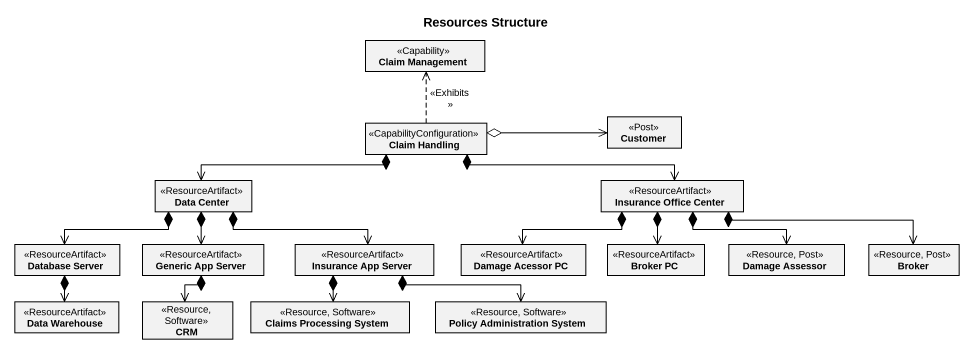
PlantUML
@startuml
title Resources Structure
hide circle
hide empty members
class "Claim Management" as Claim_Management <<Capability>>
class "Claim Handling" as Claim_Handling <<CapabilityConfiguration>>
class Customer <<Post>>
class "Data Center" as Data_Center <<ResourceArtifact>>
class "Insurance Office Center" as Insurance_Office_Center <<ResourceArtifact>>
class "Database Server" as Database_Server <<ResourceArtifact>>
class "Generic App Server" as Generic_App_Server <<ResourceArtifact>>
class "Insurance App Server" as Insurance_App_Server <<ResourceArtifact>>
class "Damage Acessor PC" as Damage_Acessor_PC <<ResourceArtifact>>
class "Broker PC" as Broker_PC <<ResourceArtifact>>
class "Damage Assessor" as Damage_Assessor <<Resource, Post>>
class Broker <<Resource, Post>>
class "Data Warehouse" as Data_Warehouse <<ResourceArtifact>>
class CRM <<Resource, Software>>
class "Claims Processing System" as Claims_Processing_System <<Resource, Software>>
class "Policy Administration System" as Policy_Administration_System <<Resource, Software>>
Claim_Handling .up.> Claim_Management : <<Exhibits>>
Claim_Handling o-right-> Customer
Claim_Handling *-left-> Data_Center
Claim_Handling *-right-> Insurance_Office_Center
Data_Center *-left-> Database_Server
Data_Center *--> Generic_App_Server
Data_Center *-right-> Insurance_App_Server
Insurance_Office_Center *-left-> Damage_Acessor_PC
Insurance_Office_Center *--> Broker_PC
Insurance_Office_Center *-right-> Damage_Assessor
Insurance_Office_Center *-right-> Broker
Database_Server *--> Data_Warehouse
Generic_App_Server *--> CRM
Insurance_App_Server *--> Claims_Processing_System
Insurance_App_Server *-right-> Policy_Administration_System
@enduml
